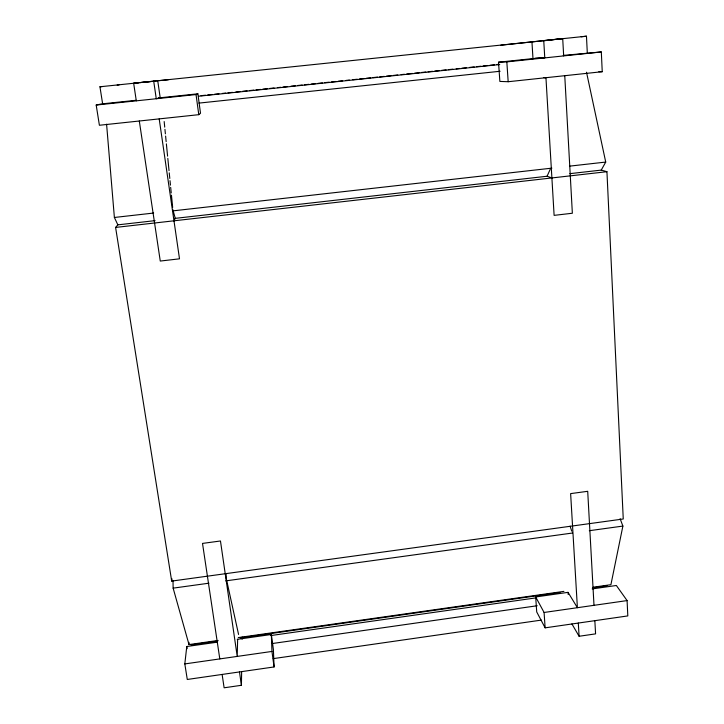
<?xml version="1.0" encoding="UTF-8"?>
<svg xmlns="http://www.w3.org/2000/svg" width="724" height="724" viewBox="0 0 724 724"><rect width="100%" height="100%" fill="white"/><g stroke="black" fill="none" stroke-linecap="round" stroke-linejoin="round"><path stroke-width="1.09" d="M222.123 674.442L224.123 687.8L241.418 685.293L241.626 672.008M242.151 639.22L242.187 637.002M237.635 639.283L237.219 656.406L220.467 540.982L202.512 543.416L219.797 658.903M237.228 639.346L271.346 634.495L273.401 649.618L274.07 666.949L187.281 679.465L184.819 663.917L186.774 646.514L217.435 642.152M569.842 173.66L601.255 170.104L606.938 171.697L623.255 518.99L171.688 581.091L172.031 578.874M620.124 518.701L622.884 526.077L610.911 584.693L593.01 587.236M550.186 169.362L547.072 176.24L551.896 177.941M173.986 220.802L175.253 218.358L172.882 209.67M601.255 170.104L605.726 162.067L586.503 72.219M171.688 581.091L115.596 227.427L117.84 224.856L155.072 220.639M136.157 100.292L101.369 103.948L96.192 105.052L99.396 125.261L198.783 114.673L200.521 113.27L197.869 93.812L158.601 97.939M96.192 105.052L196.041 94.554L197.869 93.812M159.416 97.849L156.257 98.736L153.705 81.142L133.659 83.224L136.293 100.835M593.997 605.318L587.707 491.306L570.63 493.614L577.399 607.698L568.059 592.35L535.679 596.956L536.719 611.943L545.127 627.844L627.808 615.916L627.093 600.585L616.359 585.49L592.205 588.92M571.924 623.934L579.091 636.269L595.581 633.871L594.847 620.676M270.658 635.582L535.579 597.934M272.079 643.564L537.217 605.744M184.819 663.917L271.952 651.437L271.346 634.495M535.679 596.956L544.086 612.468L627.093 600.585M273.219 658.632L541.398 620.097M173.009 580.739L173.136 588.141L189 644.586L218.096 640.45M238.241 637.591L563.915 591.372M190.928 644.894L217.761 641.084M240.133 637.907L560.005 592.494M592.44 587.897L606.974 585.825M173.136 588.141L208.937 583.2M225.716 580.883L572.539 533.018M589.318 530.701L622.884 526.077M175.045 218.377L547.416 176.203M115.596 227.427L606.938 171.697M106.591 124.202L114.383 217.472L153.642 213.046M172.71 210.892L551.878 168.14M569.824 166.113L605.726 162.067M500.809 45.214L545.425 40.481M550.168 39.974L562.711 38.625L563.67 55.902M545.199 40.607L548.358 40.273M581.164 36.77L586.467 36.2L587.309 53.051M541.715 57.676L498.528 62.21L499.859 81.414L508.176 81.722L602.241 71.703L601.318 51.947L563.236 55.413M498.528 62.21L506.827 61.884L601.318 51.947M200.991 95.677L205.489 95.206M207.734 94.971L212.232 94.491M214.485 94.256L218.983 93.785M222.349 93.432L225.725 93.07M227.979 92.835L232.476 92.364M235.843 92.011L240.341 91.532M242.594 91.296L247.092 90.826M249.337 90.59L253.834 90.12M256.079 89.876L260.577 89.405M262.83 89.17L267.328 88.699M269.572 88.464L274.07 87.984M277.446 87.631L280.812 87.278M283.066 87.043L287.564 86.563M290.939 86.21L295.428 85.74M297.682 85.504L302.179 85.025M304.424 84.789L308.922 84.319M311.175 84.084L315.673 83.604M317.917 83.369L322.415 82.898M324.66 82.663L329.158 82.192M331.411 81.948L335.909 81.477M338.153 81.242L342.651 80.771M346.027 80.409L349.402 80.056M352.769 79.703L357.267 79.233M359.52 78.997L364.018 78.518M366.263 78.282L370.76 77.812M373.005 77.577L377.503 77.097M379.756 76.862L384.254 76.391M386.498 76.156L390.996 75.685M393.25 75.441L397.738 74.97M401.114 74.617L404.49 74.264M406.734 74.02L412.354 73.432M414.608 73.196L419.106 72.726M421.35 72.49L425.848 72.011M428.101 71.776L432.599 71.305M434.843 71.07L439.341 70.59M441.586 70.355L446.084 69.884M448.337 69.649L452.835 69.169M456.201 68.816L459.577 68.463M461.831 68.228L466.328 67.757M469.695 67.395L474.193 66.925M476.446 66.689L480.944 66.219M483.189 65.975L487.686 65.504M489.931 65.269L494.429 64.798M496.682 64.563L498.926 64.318M198.548 96.238L499.759 64.526M198.928 103.107L500.112 71.26M562.711 38.625L543.742 40.598L544.774 57.893L535.253 58.354M102.672 104.12L99.948 86.771L586.467 36.2M99.948 86.771L102.419 86.527M117.17 85.088L119.116 84.898M133.659 83.224L138.528 82.762M140.365 82.581L151.325 81.54M153.705 81.142L157.742 80.762L160.239 98.075M159.262 80.617L168.348 79.767M598.857 71.712L602.241 71.703M543.833 77.658L545.95 77.703L554.113 215.363L572.358 213.245L564.756 75.694M114.383 217.472L117.84 224.856M570.105 526.203L571.761 531.172M238.567 634.459L226.331 578.802L226.033 573.517M186.774 646.514L187.109 648.677M139.307 121.008L160.266 261.056L179.498 258.821L159.19 118.89M239.481 671.935L241.418 685.293M196.041 94.554L198.783 114.673M271.952 651.437L274.07 666.949M164.176 121.56L164.728 127.134M164.945 129.361L165.389 133.822M165.606 136.058L166.158 141.632M166.375 143.859L167.588 156.131M167.814 158.366L169.027 170.629M169.244 172.864L169.796 178.439M170.013 180.674L170.457 185.136M170.674 187.362L171.226 192.937M171.452 195.172L172.665 207.444M506.827 61.884L508.176 81.722M544.086 612.468L545.127 627.844M568.059 592.35L568.186 594.495M531.95 41.865L532.991 58.762M578.313 623.056L579.091 636.269M188.937 642.351L189 644.586"/></g></svg>
